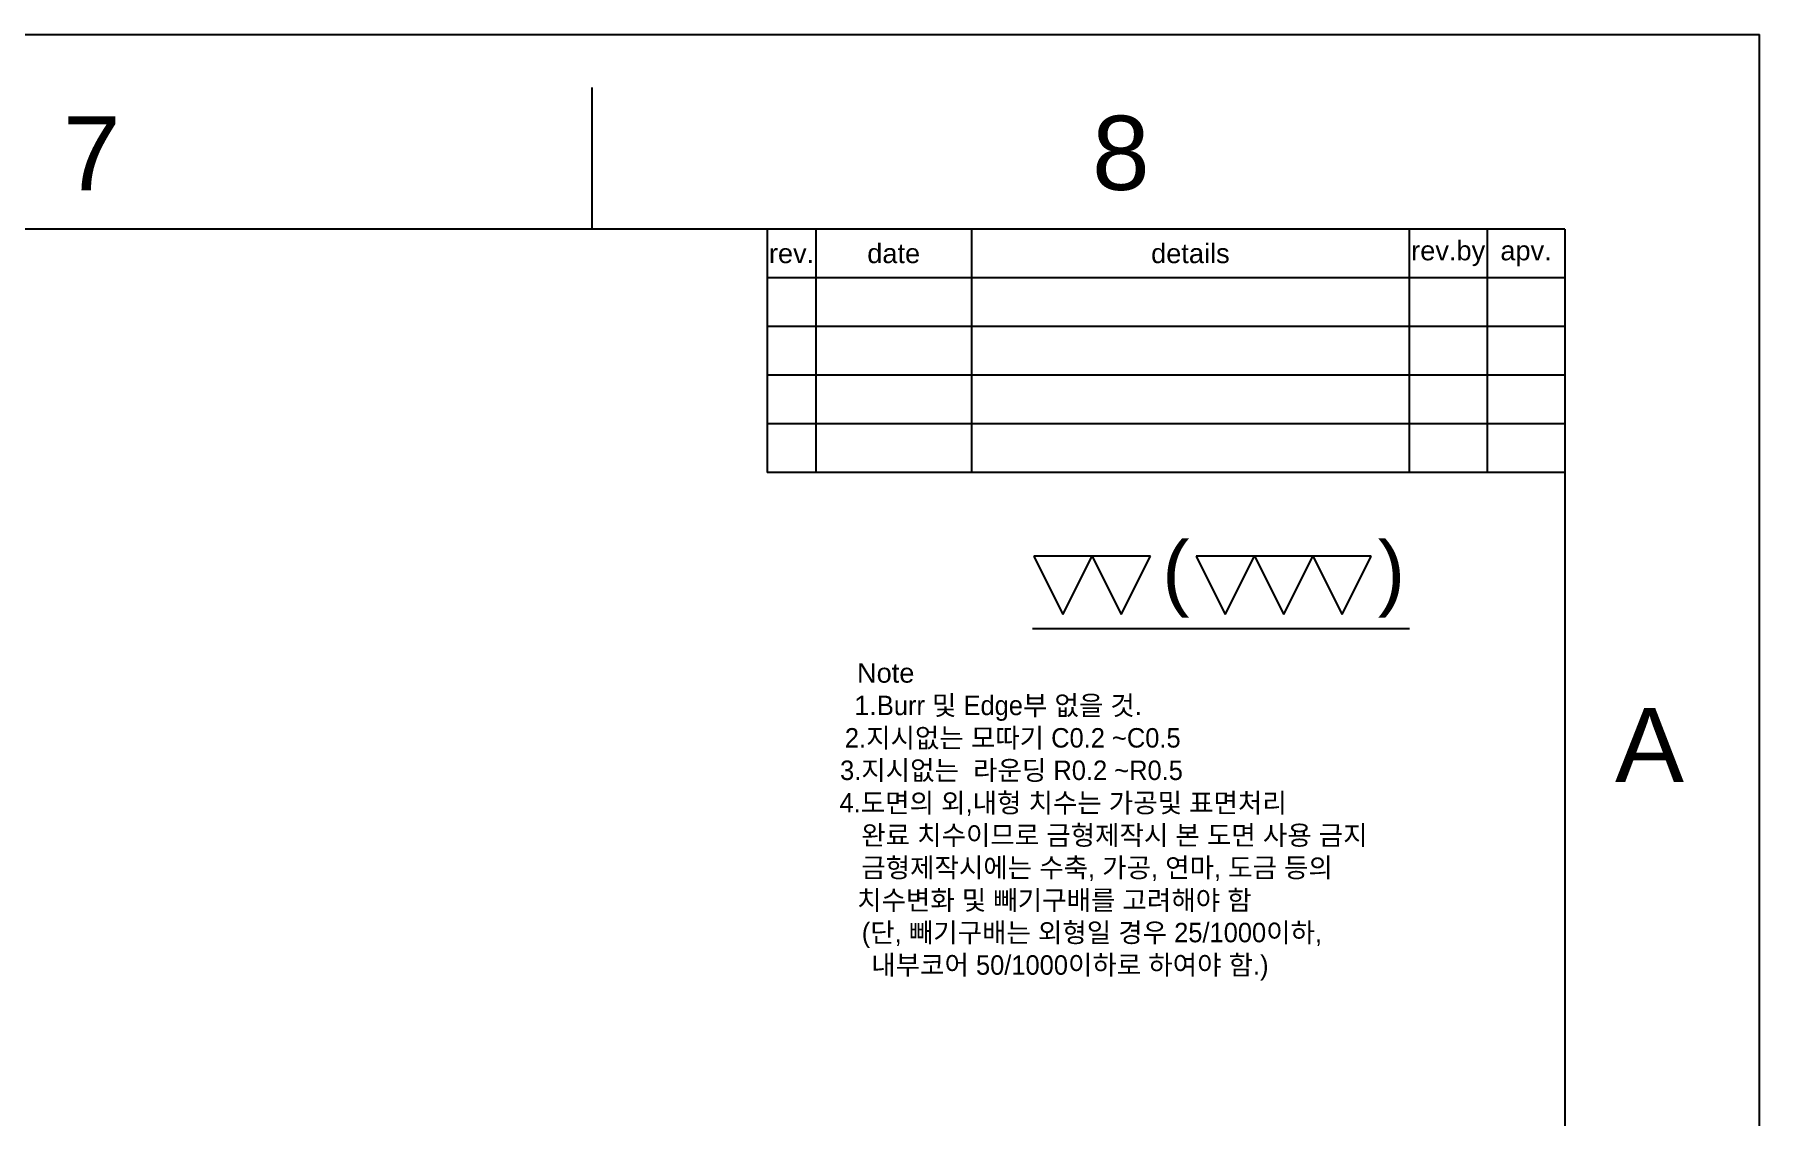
# Model space of a CAD drawing. Header units: millimetres. Extents: x 4900 to 5740, y 840 to 1434.
# Drawn here: x 5562.7 to 5740, y 1322.8 to 1434 of the extents above; entities that cross this region are included whole.
import ezdxf

# ---------------------------------------------------------------- set-up
doc = ezdxf.new("R2010")
doc.units = ezdxf.units.MM
doc.layers.add('FORM', color=7, linetype='Continuous')
doc.layers.add('TEXT', color=2, linetype='Continuous')
doc.styles.get("Standard").update_dxf_attribs({"font": 'arial.ttf'})

msp = doc.modelspace()

# ---------------------------------------------------------------- linework, layer by layer
at = {"layer": 'FORM', "color": 7, "linetype": 'Continuous'}
for p, q in [((4900, 1434), (5740, 1434)), ((5740, 840), (5740, 1434)), ((5620, 1414), (5620, 1428.54)), ((5720, 1414), (4920, 1414))]:
    msp.add_line(p, q, dxfattribs=at)
at = {"layer": 'FORM'}
for p, q in [((5638, 1414), (5638, 1389)), ((5643, 1414), (5643, 1389)), ((5659, 1414), (5659, 1389)), ((5704, 1414), (5704, 1389)), ((5712, 1414), (5712, 1389)), ((5720, 1409), (5638, 1409)), ((5720, 1404), (5638, 1404)), ((5720, 1399), (5638, 1399)), ((5720, 1394), (5638, 1394)), ((5720, 1389), (5638, 1389))]:
    msp.add_line(p, q, dxfattribs=at)
at = {"layer": 'FORM', "linetype": 'Continuous'}
msp.add_line((5720, 1414), (5720, 860), dxfattribs=at)
at = {"layer": 'TEXT', "color": 2}
for p, q in [((5671.39, 1380.42), (5665.39, 1380.42)), ((5665.39, 1380.42), (5668.39, 1374.42)), ((5668.39, 1374.42), (5671.39, 1380.42)), ((5677.39, 1380.42), (5671.39, 1380.42)), ((5671.39, 1380.42), (5674.39, 1374.42)), ((5674.39, 1374.42), (5677.39, 1380.42)), ((5688.09, 1380.42), (5682.09, 1380.42)), ((5682.09, 1380.42), (5685.09, 1374.42)), ((5685.09, 1374.42), (5688.09, 1380.42)), ((5694.09, 1380.42), (5688.09, 1380.42)), ((5688.09, 1380.42), (5691.09, 1374.42)), ((5691.09, 1374.42), (5694.09, 1380.42)), ((5700.09, 1380.42), (5694.09, 1380.42)), ((5694.09, 1380.42), (5697.09, 1374.42)), ((5697.09, 1374.42), (5700.09, 1380.42)), ((5665.28, 1372.96), (5704.02, 1372.96))]:
    msp.add_line(p, q, dxfattribs=at)

# ---------------------------------------------------------------- texts
at = {"layer": 'FORM', "char_height": 7.62, "attachment_point": 5}
for s, width, insert in [('8', 50, (5674.35, 1421.79)), ('7', 50, (5568.57, 1421.79)), ('A', 10, (5728.69, 1361))]:
    msp.add_mtext_dynamic_manual_height_columns(s, width=width, gutter_width=12.5, heights=[0], dxfattribs=dict(at, insert=insert))
at = {"layer": 'TEXT', "char_height": 2}
for s, width, insert, attachment_point in [('rev.', 5, (5640.5, 1411.5), 5), ('date', 16, (5651, 1411.5), 5), ('details', 45, (5681.5, 1411.5), 5), ('rev.by', 8, (5708, 1411.5), 5), ('apv.', 8, (5716, 1411.5), 5), ('{\\W9.3512; }Note\\P{\\W8.9805; }1.{\\fGulim|b0|i0|c129|p50;Burr 및 Edge부 없을 것.\\P{\\W8.2709; }2.지시없는 모따기 C0.2 ~C0.5\\P{\\W7.5891; }3.지시없는  라운딩 R0.2 ~R0.5\\P{\\W7.5154; }4.도면의 외,내형 치수는 가공및 표면처리\\P{\\W4.58511; }      완료 치수이므로 금형제작시 본 도면 사용 금지\\P{\\W8.58218; }  금형제작시에는 수축, 가공, 연마, 도금 등의\\P          치수변화 및 빼기구배를 고려해야 함\\P{\\W9.65842; } (단, 빼기구배는 외형일 경우 25/1000이하,\\P            내부코어 50/1000이하로 하여야 함.)}', 70.3296, (5639.97, 1369.41), 1)]:
    msp.add_mtext_dynamic_manual_height_columns(s, width=width, gutter_width=12.5, heights=[0], dxfattribs=dict(at, insert=insert, attachment_point=attachment_point))
at = {"layer": 'TEXT', "color": 2, "char_height": 6, "attachment_point": 5}
for s, insert in [('(', (5680, 1378)), (')', (5702.17, 1378))]:
    msp.add_mtext(s, dxfattribs=dict(at, insert=insert))

doc.saveas('drawing.dxf')
